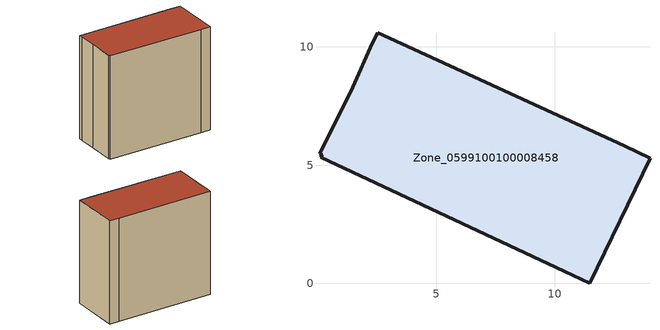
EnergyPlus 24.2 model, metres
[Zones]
Zone_0599100100008458
 floor ground (C_G): 0.05,5.49 1.45,8.29 2.29,10.15 2.51,10.6 12.95,5.81 14.03,5.29 11.49,0 10.41,0.52 0.11,5.32 0.17,5.44 z0
 wall outside (C_F): 10.41,0.52 11.49,0 14.03,5.29 12.95,5.81 2.51,10.6 2.29,10.15 1.45,8.29 0.05,5.49 0.17,5.44 0.11,5.32 10.41,0.52 z0:12.06
 roof outside (C_R): 2.29,10.15 1.45,8.29 0.05,5.49 0.17,5.44 0.11,5.32 10.41,0.52 11.49,0 14.03,5.29 12.95,5.81 2.51,10.6 z12.06
[BUILDING]
Pand.0599100100008458: North Axis=0; Terrain=City; Loads Convergence Tolerance Value=0.04; Temperature Convergence Tolerance Value=0.4; Solar Distribution=FullExterior; Maximum Number of Warmup Days=25; Minimum Number of Warmup Days=1
[Site:Location]
Rotterdam.The.Hague.AP_ZH_NLD Design_Conditions: Latitude=51.96; Longitude=4.45; Time Zone=1; Elevation=-4.5
[SITE:GROUNDTEMPERATURE:BUILDINGSURFACE]
18, 18, 18, 18, 18, 18, 18, 18, 18, 18, 18, 18
[MATERIAL] Thermal Absorptance=0.9; Solar Absorptance=0.7; Visible Absorptance=0.7
Name | Roughness | Thickness | Conductivity | Density | Specific Heat
G.TI.2015-2018 | MediumSmooth | 0.15 | 0.0428571 | 540 | 1210
F.TI.2015-2018 | Rough | 0.3 | 0.0666667 | 1920 | 840
R.TI.2015-2018 | MediumRough | 0.2 | 0.0333333 | 1500 | 1000
[CONSTRUCTION]
C_G: G.TI.2015-2018
C_F: F.TI.2015-2018
C_R: R.TI.2015-2018
[ZONE]
Zone_0599100100008458: Type=1; Multiplier=1; Ceiling Height=Autocalculate; Volume=Autocalculate; Floor Area=autocalculate; Part of Total Floor Area=Yes
[ZONEINFILTRATION:DESIGNFLOWRATE]
Infil_Zone_0599100100008458: Zone or ZoneList or Space or SpaceList=Zone_0599100100008458; Schedule=AlwaysOn; Design Flow Rate Calculation Method=Flow/Area; Flow Rate per Floor Area=0.0015; Constant Term Coefficient=1; Temperature Term Coefficient=0; Velocity Term Coefficient=0; Velocity Squared Term Coefficient=0
[HVACTEMPLATE:ZONE:IDEALLOADSAIRSYSTEM]
Zone_0599100100008458: Maximum Heating Supply Air Temperature=50; Minimum Cooling Supply Air Temperature=13; Maximum Heating Supply Air Humidity Ratio=0.0156; Minimum Cooling Supply Air Humidity Ratio=0.0077; Heating Limit=NoLimit; Cooling Limit=NoLimit; Dehumidification Control Type=ConstantSensibleHeatRatio; Cooling Sensible Heat Ratio=0.7; Dehumidification Setpoint=60; Humidification Control Type=None; Humidification Setpoint=30; Outdoor Air Method=None; Outdoor Air Flow Rate per Person=0.00944; Outdoor Air Flow Rate per Zone Floor Area=0; Outdoor Air Flow Rate per Zone=0; Demand Controlled Ventilation Type=None; Outdoor Air Economizer Type=NoEconomizer; Heat Recovery Type=None; Sensible Heat Recovery Effectiveness=0.7; Latent Heat Recovery Effectiveness=0.65
[ZONECONTROL:THERMOSTAT]
ThermostatControl_Zone_0599100100008458: Zone or ZoneList=Zone_0599100100008458; Control Type Schedule=DualSetpointControlType; Control 1=Thermostat_Zone_0599100100008458; Temperature Difference Between Cutout And Setpoint=0
[THERMOSTATSETPOINT:DUALSETPOINT]
Thermostat_Zone_0599100100008458: Heating Setpoint Temperature Schedule=HeatingSetpoint_Zone_0599100100008458; Cooling Setpoint Temperature Schedule=CoolingSetpoint_Zone_0599100100008458
[SCHEDULE:COMPACT]
HeatingSetpoint_Zone_0599100100008458: Through: 12/31, For: AllDays, Until: 24:00, 21
CoolingSetpoint_Zone_0599100100008458: Through: 12/31, For: AllDays, Until: 24:00, 24
DualSetpointControlType: Through: 12/31, For: AllDays, Until: 24:00, 4
AlwaysOn: Through: 12/31, For: AllDays, Until: 24:00, 1
